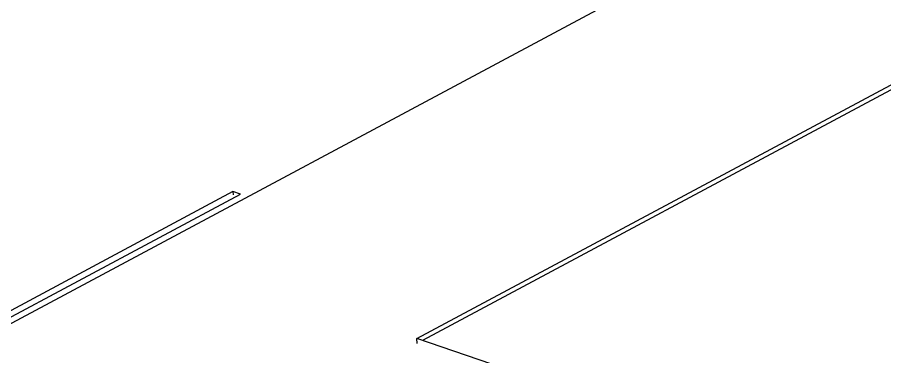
# Model space of a CAD drawing. Header units: millimetres. Extents: x 0 to 594, y 0 to 420.
# Drawn here: x 301.36 to 309.53, y 164.66 to 167.85 of the extents above; entities that cross this region are included whole.
import ezdxf

# ---------------------------------------------------------------- set-up
doc = ezdxf.new("R2010")
doc.units = ezdxf.units.MM
doc.header["$LTSCALE"] = 32.67
doc.layers.add('ASSEM_MEM', color=7, linetype='CONTINUOUS')

msp = doc.modelspace()

# ---------------------------------------------------------------- linework, layer by layer
at = {"layer": 'ASSEM_MEM', "color": 7, "linetype": 'CONTINUOUS'}
for p, q in [((308.8551, 169.0116), (298.4608, 163.4561)), ((305.1209, 164.8294), (310.6645, 167.7923)), ((310.6692, 167.7475), (305.1751, 164.811)), ((303.3883, 166.2129), (298.0525, 163.361)), ((298.1933, 163.3738), (303.4598, 166.1886)), ((303.4598, 166.1886), (303.3883, 166.2129)), ((303.3883, 166.2129), (303.3915, 166.1815)), ((310.8408, 162.889), (305.1209, 164.8294)), ((305.1256, 164.7846), (305.1209, 164.8294))]:
    msp.add_line(p, q, dxfattribs=at)

doc.saveas('drawing.dxf')
